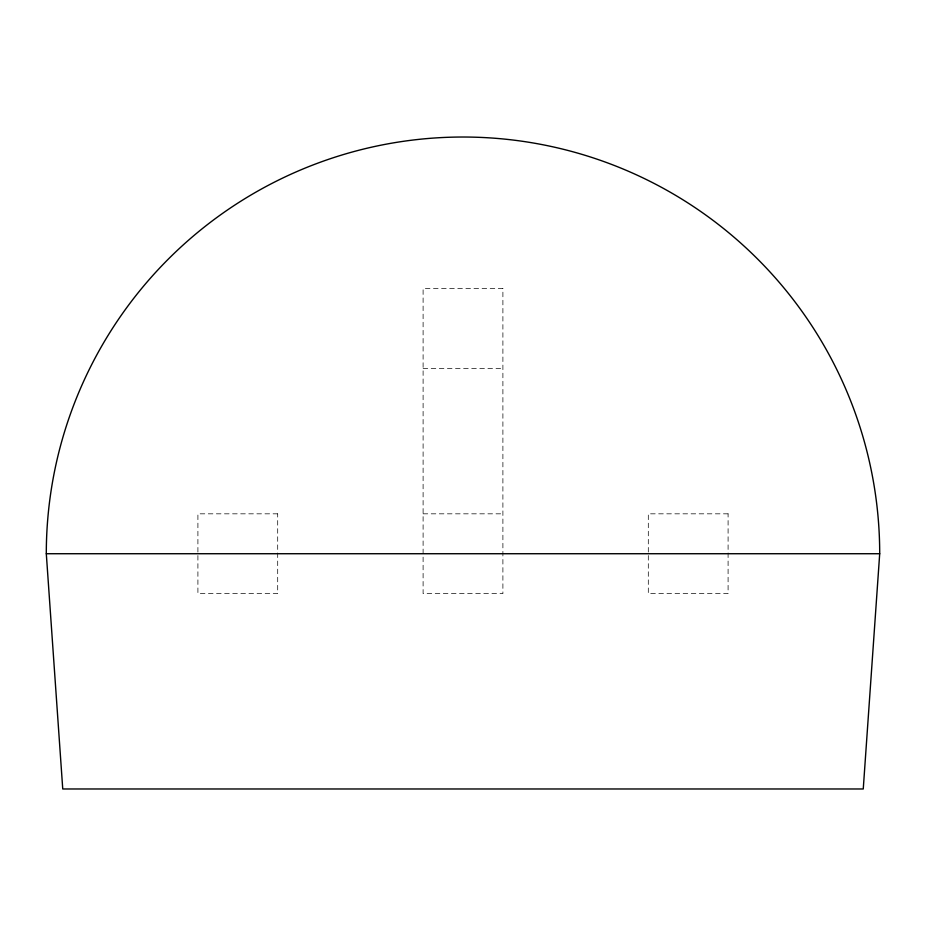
<?xml version="1.0" encoding="UTF-8"?>
<svg xmlns="http://www.w3.org/2000/svg" width="926" height="926" viewBox="0 0 926 926"><rect width="100%" height="100%" fill="white"/><g stroke="black" fill="none" stroke-linecap="round" stroke-linejoin="round"><path stroke-width="0.69" stroke-dasharray="4.63 3.47" d="M423.101 368.421L502.899 368.421M423.101 513.826L502.899 513.826M502.899 288.623L423.101 288.623L423.101 593.612L502.899 593.612L502.899 288.623M277.696 513.826L197.909 513.826L197.909 593.612L277.696 593.612L277.696 513.826M728.091 513.826L648.304 513.826L648.304 593.612L728.091 593.612L728.091 513.826"/><path stroke-width="1.39" d="M879.7 553.725L863.252 788.975L62.748 788.975L46.3 553.725A416.7 416.7 0 0 1 463 137.025A416.7 416.7 0 0 1 879.7 553.725L46.3 553.725"/></g></svg>
